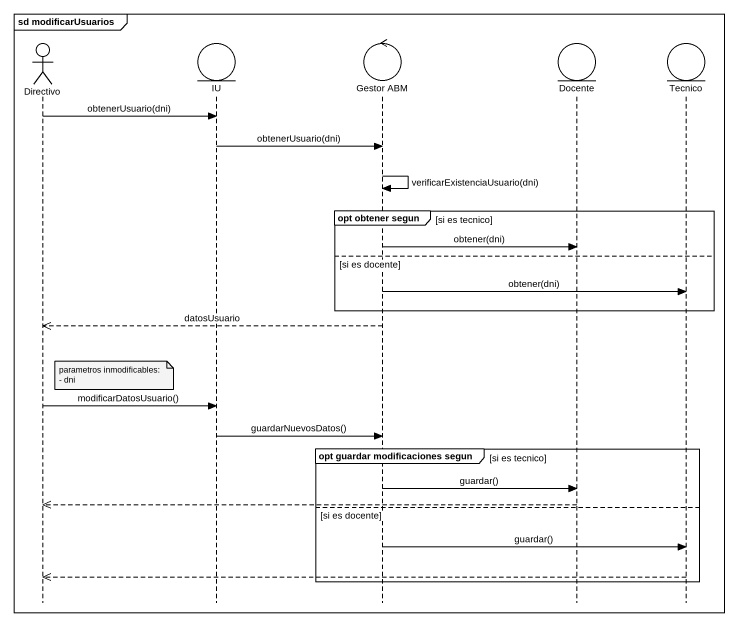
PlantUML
@startuml
mainframe sd modificarUsuarios
hide footbox
actor Directivo
entity IU
control "Gestor ABM" as Gestor_ABM
entity Docente
entity Tecnico

Directivo -> IU : obtenerUsuario(dni)
IU -> Gestor_ABM : obtenerUsuario(dni)
Gestor_ABM -> Gestor_ABM : verificarExistenciaUsuario(dni)
group opt obtener segun [si es tecnico]
  Gestor_ABM -> Docente : obtener(dni)
else si es docente
  Gestor_ABM -> Tecnico : obtener(dni)
end
Gestor_ABM -->> Directivo : datosUsuario
note right of Directivo
  parametros inmodificables:
  - dni
end note
Directivo -> IU : modificarDatosUsuario()
IU -> Gestor_ABM : guardarNuevosDatos()
group opt guardar modificaciones segun [si es tecnico]
  Gestor_ABM -> Docente : guardar()
  Docente -->> Directivo
else si es docente
  Gestor_ABM -> Tecnico : guardar()
  Tecnico -->> Directivo
end
@enduml
